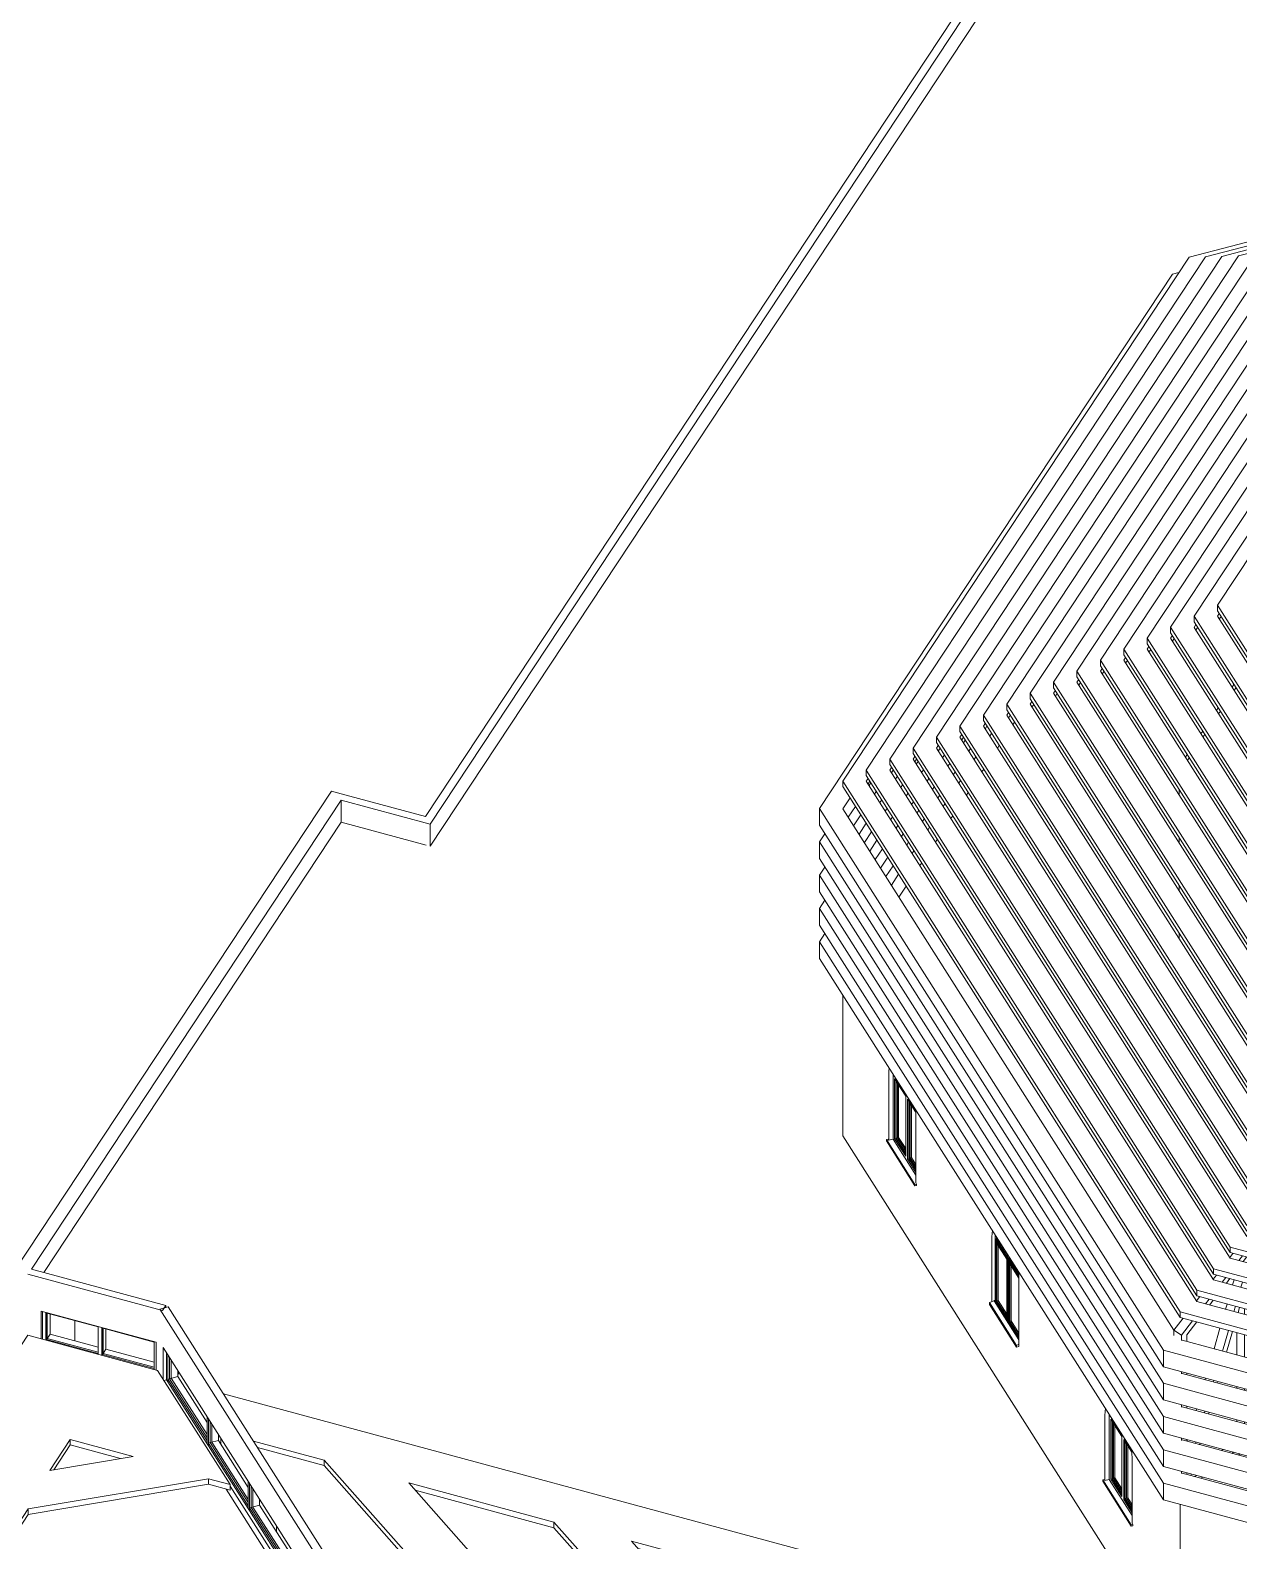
# Model space of a CAD drawing. Header units: millimetres. Extents: x -40531 to 31993, y -28732 to 45416.
# Drawn here: x -15798 to 964, y 6819 to 27770 of the extents above; entities that cross this region are included whole.
import ezdxf

# ---------------------------------------------------------------- set-up
doc = ezdxf.new("R2010")
doc.units = ezdxf.units.MM
for name, color, linetype, lineweight in [('A-FLOR', 192, 'Continuous', 9), ('A-GENM', 13, 'Continuous', 9), ('A-GLAZ', 151, 'Continuous', 9), ('A-GLAZ-CURT', 52, 'Continuous', 9), ('A-GLAZ-CWMG', 51, 'Continuous', 9), ('A-ROOF', 132, 'Continuous', 9), ('A-WALL', 113, 'Continuous', 9), ('I-WALL', 2, 'Continuous', 9)]:
    doc.layers.add(name, color=color, linetype=linetype, lineweight=lineweight)

# ---------------------------------------------------------------- blocks, each defined once
blk = doc.blocks.new('HOOR LIGHT - HOOR LIGHT-165948-3D Section')
at = {"layer": 'A-GENM'}
for p, q in [((11707, 27590), (274, 24622)), ((274, 24622), (-4528, 17357)), ((-4203, 17355), (-4178, 17393)), ((-4528, 17357), (150, 9994)), ((-4528, 17357), (-4528, 17280)), ((150, 9917), (-4528, 17280)), ((381, 10140), (-4203, 17355)), ((-4153, 17354), (-4178, 17316)), ((11502, 7137), (381, 10140)), ((150, 9994), (11500, 6930)), ((150, 9917), (150, 9994)), ((11500, 6853), (150, 9917))]:
    blk.add_line(p, q, dxfattribs=at)
blk = doc.blocks.new('HOOR LIGHT1 - HOOR LIGHT-166020-3D Section')
at = {"layer": 'A-GENM'}
for p, q in [((11705, 27536), (502, 24628)), ((502, 24628), (-4203, 17509)), ((-4203, 17509), (381, 10294)), ((-4203, 17509), (-4203, 17432)), ((381, 10217), (-4203, 17432)), ((-3878, 17508), (-3853, 17545)), ((612, 10439), (-3878, 17508)), ((-3828, 17506), (-3853, 17469)), ((381, 10294), (11502, 7291)), ((381, 10217), (381, 10294)), ((11504, 7498), (612, 10439)), ((11502, 7214), (381, 10217))]:
    blk.add_line(p, q, dxfattribs=at)
blk = doc.blocks.new('HOOR LIGHT2 - HOOR LIGHT-166050-3D Section')
at = {"layer": 'A-GENM'}
for p, q in [((11703, 27482), (730, 24634)), ((730, 24634), (-3878, 17662)), ((-3878, 17662), (612, 10593)), ((-3878, 17662), (-3878, 17585)), ((-3554, 17660), (-3529, 17698)), ((843, 10739), (-3554, 17660)), ((-3504, 17659), (-3529, 17621)), ((612, 10516), (-3878, 17585)), ((11507, 7860), (843, 10739)), ((612, 10593), (11504, 7652)), ((612, 10593), (612, 10516)), ((11504, 7575), (612, 10516))]:
    blk.add_line(p, q, dxfattribs=at)
blk = doc.blocks.new('HOOR LIGHT3 - HOOR LIGHT-166080-3D Section')
at = {"layer": 'A-GENM'}
for p, q in [((11701, 27428), (958, 24640)), ((958, 24640), (-3554, 17814)), ((-3554, 17814), (843, 10893)), ((-3554, 17814), (-3554, 17737)), ((-3229, 17812), (-3204, 17850)), ((1074, 11039), (-3229, 17812)), ((-3179, 17811), (-3204, 17773)), ((843, 10816), (-3554, 17737)), ((843, 10893), (11507, 8014)), ((843, 10893), (843, 10816)), ((11507, 7937), (843, 10816))]:
    blk.add_line(p, q, dxfattribs=at)
blk = doc.blocks.new('HOOR LIGHT4 - HOOR LIGHT-166110-3D Section')
at = {"layer": 'A-GENM'}
for p, q in [((1186, 24647), (-3229, 17966)), ((-3229, 17966), (1074, 11192)), ((-3229, 17889), (-3229, 17966)), ((1074, 11115), (-3229, 17889)), ((-2904, 17965), (-2879, 18002)), ((1306, 11338), (-2904, 17965)), ((-2854, 17963), (-2879, 17926))]:
    blk.add_line(p, q, dxfattribs=at)
blk = doc.blocks.new('HOOR LIGHT5 - HOOR LIGHT-166140-3D Section')
at = {"layer": 'A-GENM'}
for p, q in [((1414, 24653), (-2904, 18119)), ((-2904, 18119), (1306, 11492)), ((-2904, 18119), (-2904, 18042)), ((1306, 11415), (-2904, 18042)), ((-2579, 18117), (-2555, 18155)), ((1537, 11638), (-2579, 18117)), ((-2530, 18116), (-2555, 18078))]:
    blk.add_line(p, q, dxfattribs=at)
blk = doc.blocks.new('HOOR LIGHT6 - HOOR LIGHT-166170-3D Section')
at = {"layer": 'A-GENM'}
for p, q in [((1642, 24659), (-2579, 18271)), ((-2579, 18271), (1537, 11791)), ((-2579, 18271), (-2579, 18194)), ((-2255, 18270), (-2230, 18307)), ((1768, 11937), (-2255, 18270)), ((-2205, 18268), (-2230, 18230)), ((1537, 11715), (-2579, 18194))]:
    blk.add_line(p, q, dxfattribs=at)
blk = doc.blocks.new('HOOR LIGHT7 - HOOR LIGHT-166200-3D Section')
at = {"layer": 'A-GENM'}
for p, q in [((1870, 24665), (-2255, 18423)), ((-1930, 18422), (-1905, 18460)), ((-2255, 18423), (1768, 12091)), ((-2255, 18346), (-2255, 18423)), ((1768, 12014), (-2255, 18346)), ((1999, 12237), (-1930, 18422)), ((-1880, 18420), (-1905, 18383))]:
    blk.add_line(p, q, dxfattribs=at)
blk = doc.blocks.new('HOOR LIGHT8 - HOOR LIGHT-166230-3D Section')
at = {"layer": 'A-GENM'}
for p, q in [((2098, 24671), (-1930, 18576)), ((-1930, 18576), (1999, 12391)), ((-1930, 18499), (-1930, 18576)), ((1999, 12314), (-1930, 18499)), ((-1605, 18574), (-1580, 18612)), ((2230, 12536), (-1605, 18574)), ((-1555, 18573), (-1580, 18535))]:
    blk.add_line(p, q, dxfattribs=at)
blk = doc.blocks.new('HOOR LIGHT9 - HOOR LIGHT-166260-3D Section')
at = {"layer": 'A-GENM'}
for p, q in [((2326, 24677), (-1605, 18728)), ((-1605, 18728), (2230, 12690)), ((-1605, 18651), (-1605, 18728)), ((2230, 12613), (-1605, 18651)), ((-1281, 18727), (-1256, 18764)), ((2462, 12836), (-1281, 18727)), ((-1231, 18725), (-1256, 18687))]:
    blk.add_line(p, q, dxfattribs=at)
blk = doc.blocks.new('HOOR LIGHT10 - HOOR LIGHT-166290-3D Section')
at = {"layer": 'A-GENM'}
for p, q in [((2554, 24683), (-1281, 18880)), ((-1281, 18880), (2462, 12990)), ((-1281, 18804), (-1281, 18880)), ((-956, 18879), (-931, 18917)), ((2693, 13135), (-956, 18879)), ((-906, 18877), (-931, 18840)), ((2462, 12913), (-1281, 18804))]:
    blk.add_line(p, q, dxfattribs=at)
blk = doc.blocks.new('HOOR LIGHT11 - HOOR LIGHT-166320-3D Section')
at = {"layer": 'A-GENM'}
for p, q in [((2782, 24689), (-956, 19033)), ((-631, 19031), (-606, 19069)), ((-956, 19033), (2693, 13289)), ((-956, 18956), (-956, 19033)), ((2693, 13212), (-956, 18956)), ((2924, 13435), (-631, 19031)), ((-581, 19030), (-606, 18992))]:
    blk.add_line(p, q, dxfattribs=at)
blk = doc.blocks.new('HOOR LIGHT12 - HOOR LIGHT-166350-3D Section')
at = {"layer": 'A-GENM'}
for p, q in [((3010, 24695), (-631, 19185)), ((-631, 19185), (2924, 13589)), ((-631, 19108), (-631, 19185)), ((2924, 13512), (-631, 19108)), ((-306, 19184), (-282, 19221)), ((3155, 13734), (-306, 19184)), ((-257, 19182), (-282, 19144))]:
    blk.add_line(p, q, dxfattribs=at)
blk = doc.blocks.new('HOOR LIGHT13 - HOOR LIGHT-166380-3D Section')
at = {"layer": 'A-GENM'}
for p, q in [((3238, 24701), (-306, 19338)), ((-306, 19338), (3155, 13888)), ((-306, 19261), (-306, 19338)), ((18, 19336), (43, 19374)), ((3386, 14034), (18, 19336)), ((68, 19335), (43, 19297)), ((3155, 13811), (-306, 19261))]:
    blk.add_line(p, q, dxfattribs=at)
blk = doc.blocks.new('HOOR LIGHT14 - HOOR LIGHT-166410-3D Section')
at = {"layer": 'A-GENM'}
for p, q in [((3466, 24707), (18, 19490)), ((18, 19490), (3386, 14188)), ((18, 19413), (18, 19490)), ((343, 19488), (368, 19526)), ((3618, 14334), (343, 19488)), ((393, 19487), (368, 19449)), ((3386, 14111), (18, 19413))]:
    blk.add_line(p, q, dxfattribs=at)
blk = doc.blocks.new('HOOR LIGHT15 - HOOR LIGHT-166476-3D Section')
at = {"layer": 'A-GENM'}
for p, q in [((3694, 24713), (343, 19642)), ((343, 19642), (3618, 14487)), ((343, 19642), (343, 19565)), ((3618, 14410), (343, 19565)), ((668, 19641), (693, 19678)), ((3849, 14633), (668, 19641)), ((718, 19639), (693, 19602))]:
    blk.add_line(p, q, dxfattribs=at)
blk = doc.blocks.new('HOOR LIGHT16 - HOOR LIGHT-166506-3D Section')
at = {"layer": 'A-GENM'}
for p, q in [((3922, 24719), (668, 19795)), ((668, 19795), (3849, 14787)), ((668, 19718), (668, 19795)), ((3849, 14710), (668, 19718))]:
    blk.add_line(p, q, dxfattribs=at)
blk = doc.blocks.new('TRUESS4 - TRUESS-173663-3D Section')
at = {"layer": 'A-GENM'}
for p, q in [((4072, 14946), (4114, 15000)), ((4244, 14965), (4195, 14902)), ((4277, 14880), (4277, 14956)), ((3841, 14646), (3883, 14701)), ((4014, 14666), (3965, 14602)), ((4023, 14586), (4072, 14650)), ((4125, 14635), (4107, 14563)), ((4166, 14547), (4185, 14619)), ((4205, 14614), (4205, 14537)), ((4277, 14518), (4277, 14594)), ((3610, 14346), (3653, 14401)), ((3783, 14366), (3734, 14302)), ((3792, 14287), (3841, 14350)), ((3906, 14256), (3924, 14328)), ((4039, 14297), (4020, 14225)), ((4080, 14209), (4098, 14281)), ((4100, 14203), (4100, 14280)), ((4205, 14252), (4205, 14175)), ((3379, 14046), (3422, 14101)), ((3552, 14066), (3503, 14003)), ((3561, 13987), (3610, 14051)), ((4277, 14156), (4277, 14233)), ((3820, 13917), (3838, 13989)), ((3952, 13958), (3934, 13886)), ((3993, 13870), (4011, 13942)), ((4100, 13841), (4100, 13918)), ((4205, 13890), (4205, 13813)), ((4277, 13794), (4277, 13871)), ((3148, 13746), (3191, 13802)), ((3321, 13767), (3272, 13703)), ((3330, 13687), (3379, 13751)), ((3733, 13578), (3751, 13650)), ((3866, 13620), (3847, 13548)), ((2917, 13446), (2960, 13502)), ((3091, 13467), (3042, 13403)), ((3100, 13388), (3149, 13451)), ((3907, 13532), (3925, 13604)), ((4100, 13479), (4100, 13556)), ((4205, 13528), (4205, 13451)), ((4277, 13432), (4277, 13509)), ((2686, 13146), (2730, 13202)), ((3646, 13240), (3665, 13312)), ((3779, 13281), (3761, 13209)), ((3820, 13193), (3838, 13265)), ((2860, 13167), (2811, 13104)), ((2869, 13088), (2918, 13152)), ((4100, 13117), (4100, 13194)), ((4205, 13166), (4205, 13089)), ((4277, 13070), (4277, 13147)), ((2455, 12846), (2499, 12903)), ((2629, 12868), (2580, 12804)), ((2638, 12788), (2687, 12852)), ((2698, 12849), (2698, 12772)), ((2770, 12753), (2770, 12830)), ((3560, 12901), (3578, 12973)), ((3692, 12942), (3674, 12870)), ((3733, 12854), (3752, 12926)), ((4205, 12804), (4205, 12792)), ((2224, 12546), (2268, 12603)), ((3473, 12563), (3492, 12635)), ((3606, 12604), (3587, 12532)), ((3647, 12516), (3665, 12588)), ((2398, 12568), (2349, 12504)), ((2407, 12489), (2456, 12552)), ((2593, 12438), (2593, 12515)), ((2698, 12487), (2698, 12410)), ((2770, 12391), (2770, 12468)), ((1993, 12246), (2037, 12303)), ((2168, 12268), (2119, 12205)), ((2177, 12189), (2226, 12253)), ((2593, 12076), (2593, 12153)), ((3387, 12224), (3405, 12296)), ((3519, 12265), (3501, 12193)), ((1762, 11946), (1807, 12004)), ((1937, 11969), (1888, 11905)), ((1946, 11889), (1995, 11953)), ((2698, 12125), (2698, 12048)), ((2770, 12029), (2770, 12106)), ((3300, 11886), (3318, 11957)), ((2593, 11714), (2593, 11791)), ((2698, 11763), (2698, 11686)), ((2770, 11667), (2770, 11744)), ((3433, 11927), (3414, 11855)), ((3474, 11839), (3492, 11911)), ((1531, 11646), (1576, 11704)), ((1706, 11669), (1657, 11605)), ((1715, 11590), (1764, 11653)), ((3213, 11547), (3232, 11619)), ((3346, 11588), (3328, 11516)), ((3387, 11500), (3405, 11572)), ((1300, 11346), (1345, 11404)), ((1475, 11369), (1426, 11306)), ((1484, 11290), (1533, 11354)), ((2593, 11352), (2593, 11429)), ((2698, 11401), (2698, 11324)), ((2770, 11305), (2770, 11382)), ((1069, 11046), (1114, 11105)), ((3127, 11208), (3145, 11280)), ((3259, 11249), (3241, 11178)), ((3300, 11161), (3319, 11233)), ((1245, 11070), (1196, 11006)), ((1293, 11041), (1303, 11054)), ((1354, 10963), (1293, 11041)), ((2593, 10990), (2593, 11067)), ((2698, 11039), (2698, 10962)), ((2770, 10943), (2770, 11020)), ((3040, 10870), (3059, 10942)), ((3173, 10911), (3154, 10839)), ((3214, 10823), (3232, 10895)), ((838, 10747), (883, 10805)), ((1014, 10770), (965, 10706)), ((1023, 10691), (1072, 10754)), ((1111, 10744), (1091, 10672)), ((1263, 10626), (1263, 10703)), ((2593, 10628), (2593, 10705)), ((607, 10446), (653, 10505)), ((1493, 10564), (1417, 10661)), ((1481, 10644), (1557, 10546)), ((1712, 10504), (1636, 10602)), ((2698, 10677), (2698, 10600)), ((2770, 10581), (2770, 10658)), ((2954, 10531), (2972, 10603)), ((3086, 10572), (3068, 10500)), ((3127, 10484), (3146, 10556)), ((783, 10470), (734, 10407)), ((792, 10391), (841, 10455)), ((878, 10368), (898, 10439)), ((1014, 10408), (993, 10337)), ((1263, 10264), (1263, 10341)), ((2593, 10266), (2593, 10343)), ((2698, 10315), (2698, 10238)), ((2770, 10219), (2770, 10296)), ((376, 10146), (422, 10206)), ((552, 10171), (503, 10107)), ((561, 10091), (610, 10155)), ((780, 10032), (801, 10103)), ((916, 10072), (895, 10001)), ((1852, 10105), (1775, 10202)), ((1840, 10185), (1916, 10087)), ((2071, 10046), (1995, 10143)), ((2867, 10193), (2886, 10264)), ((3000, 10234), (2981, 10162)), ((3041, 10146), (3059, 10218)), ((65, 9742), (191, 9906)), ((322, 9871), (169, 9673)), ((241, 9675), (380, 9855)), ((954, 9985), (975, 10057)), ((1042, 10038), (1042, 9961)), ((1263, 9902), (1263, 9979)), ((2593, 9904), (2593, 9981)), ((2698, 9953), (2698, 9876)), ((2770, 9857), (2770, 9934)), ((2781, 9854), (2799, 9926)), ((2913, 9895), (2895, 9823)), ((2954, 9807), (2973, 9879)), ((65, 9665), (65, 9742)), ((65, 9742), (169, 9673)), ((169, 9673), (169, 9596)), ((241, 9585), (241, 9675)), ((620, 9483), (703, 9768)), ((819, 9737), (736, 9451)), ((794, 9436), (877, 9721)), ((938, 9397), (938, 9705)), ((1042, 9676), (1042, 9369)), ((2210, 9646), (2134, 9743)), ((2198, 9726), (2274, 9629)), ((2429, 9587), (2353, 9684)), ((3347, 9701), (3410, 9740)), ((3541, 9688), (3497, 9661)), ((1263, 9309), (1263, 9617)), ((2593, 9543), (2593, 9619)), ((2698, 9591), (2698, 9514)), ((2770, 9495), (2770, 9572)), ((2827, 9556), (2808, 9485)), ((2868, 9468), (2886, 9540)), ((2940, 9449), (3027, 9502)), ((3177, 9462), (3090, 9408)), ((3177, 9385), (3263, 9439)), ((2552, 9208), (2492, 9285)), ((2557, 9267), (2657, 9139)), ((169, 9165), (169, 9135)), ((241, 9124), (241, 9146)), ((496, 9055), (502, 9076)), ((617, 9044), (611, 9024)), ((670, 9008), (676, 9029)), ((2274, 9036), (2552, 9208)), ((2657, 9139), (2424, 8995)), ((2511, 8972), (2856, 9186)), ((2552, 9208), (2657, 9139)), ((938, 8935), (938, 8958)), ((1042, 8930), (1042, 8907)), ((1263, 8848), (1263, 8870)), ((169, 8704), (169, 8674)), ((241, 8662), (241, 8685)), ((372, 8627), (378, 8648)), ((493, 8617), (487, 8596)), ((545, 8580), (551, 8601)), ((1756, 8714), (1781, 8730)), ((1931, 8690), (1906, 8674)), ((1992, 8651), (2018, 8666)), ((938, 8474), (938, 8497)), ((1042, 8468), (1042, 8446)), ((1263, 8386), (1263, 8409)), ((169, 8243), (169, 8212)), ((241, 8201), (241, 8223)), ((247, 8199), (253, 8220)), ((369, 8189), (363, 8168)), ((421, 8152), (427, 8173)), ((1413, 8368), (1388, 8352)), ((1474, 8329), (1499, 8345)), ((719, 8072), (745, 8087)), ((895, 8047), (869, 8031)), ((956, 8008), (981, 8023)), ((169, 7781), (169, 7751)), ((241, 7750), (241, 7762)), ((244, 7761), (241, 7750)), ((297, 7724), (303, 7745)), ((376, 7725), (351, 7710)), ((437, 7686), (463, 7702))]:
    blk.add_line(p, q, dxfattribs=at)
blk = doc.blocks.new('Family2 - Family2-221174-3D Section')
at = {"layer": 'A-GENM'}
for p, q in [((-15831, 9669), (-20290, 2921)), ((-14032, 9183), (-15831, 9669)), ((-13025, 7598), (-14032, 9183)), ((-16712, 7950), (-16336, 8520)), ((-16336, 8443), (-16683, 7917)), ((-15980, 8423), (-16472, 7679)), ((-16336, 8520), (-15980, 8423)), ((-16336, 8443), (-16336, 8520)), ((-16023, 8358), (-16336, 8443)), ((-15527, 7795), (-15243, 8225)), ((-15243, 8225), (-14371, 7989)), ((-15243, 8148), (-15243, 8225)), ((-14371, 7989), (-15527, 7795)), ((-15243, 8148), (-15470, 7805)), ((-14547, 7960), (-15243, 8148)), ((-16472, 7679), (-16712, 7950)), ((-15825, 7260), (-13325, 7679)), ((-13325, 7603), (-15825, 7183)), ((-13325, 7679), (-13025, 7598)), ((-13325, 7603), (-13325, 7679)), ((-13025, 7521), (-13325, 7603)), ((-13025, 7521), (-13025, 7598)), ((-17329, 4985), (-15825, 7260)), ((-15825, 7183), (-17299, 4953)), ((-15825, 7183), (-15825, 7260)), ((-18223, 5029), (-18722, 4275)), ((-18695, 4950), (-18223, 5029)), ((-19078, 4371), (-18695, 4950)), ((-18695, 4873), (-19035, 4359)), ((-18695, 4873), (-18695, 4950)), ((-18280, 4942), (-18695, 4873)), ((-16038, 3577), (-17329, 4985)), ((-17923, 4086), (-17705, 4416)), ((-17705, 4416), (-17231, 3899)), ((-17705, 4339), (-17705, 4416)), ((-18722, 4275), (-19078, 4371)), ((-17705, 4339), (-17880, 4075)), ((-17325, 3925), (-17705, 4339)), ((-17231, 3899), (-17923, 4086)), ((-19838, 3221), (-19462, 3790)), ((-19462, 3790), (-19105, 3694)), ((-19462, 3713), (-19462, 3790)), ((-19462, 3713), (-19808, 3188)), ((-19105, 3694), (-19594, 2955)), ((-19149, 3629), (-19462, 3713)), ((-14386, 3131), (-16038, 3577)), ((-10591, 3767), (-14386, 3131)), ((-10296, 3303), (-10591, 3767)), ((-18653, 3066), (-18369, 3495)), ((-18369, 3418), (-18596, 3075)), ((-18369, 3495), (-17497, 3260)), ((-18369, 3418), (-18369, 3495)), ((-17672, 3230), (-18369, 3418)), ((-19594, 2955), (-19838, 3221)), ((-17497, 3260), (-18653, 3066)), ((-13211, 2814), (-10296, 3303)), ((-10296, 3226), (-13036, 2767)), ((-10296, 3226), (-10296, 3303)), ((-18767, 2562), (-16451, 2950)), ((-16451, 2950), (-14864, 2521)), ((-16451, 2873), (-16451, 2950)), ((-20067, 2570), (-19081, 2825)), ((-19081, 2748), (-20025, 2503)), ((-19081, 2825), (-18900, 2540)), ((-19081, 2748), (-19081, 2825)), ((-18937, 2521), (-19081, 2748)), ((-16451, 2873), (-18722, 2492)), ((-14864, 2445), (-16451, 2873)), ((-11236, 2281), (-13211, 2814)), ((-18900, 2540), (-18798, 2557)), ((-18900, 2530), (-18900, 2540)), ((-14864, 2521), (-12030, -679)), ((-14864, 2445), (-14864, 2521)), ((-9807, 2533), (-11236, 2281)), ((-9511, 2067), (-9807, 2533)), ((-12089, -689), (-14864, 2445)), ((-13689, 2204), (-11675, 1661)), ((-11252, -549), (-13689, 2204)), ((-11675, 1584), (-13600, 2103)), ((-10075, 1967), (-9511, 2067)), ((-9459, 1801), (-10075, 1967)), ((-9511, 1990), (-9903, 1921)), ((-9511, 1990), (-9511, 2067)), ((-9399, 1891), (-9459, 1801)), ((-8879, 1072), (-9399, 1891)), ((-11675, 1661), (-10459, 287)), ((-11675, 1584), (-11675, 1661)), ((-10488, 243), (-11675, 1584)), ((-10599, 1397), (-9811, 1184)), ((-10067, 797), (-10599, 1397)), ((-9854, 1119), (-10509, 1296)), ((-9811, 1184), (-10067, 797)), ((-9570, 235), (-9074, 986)), ((-9074, 909), (-9541, 202)), ((-9074, 986), (-8829, 919)), ((-9074, 909), (-9074, 986)), ((-8829, 842), (-9074, 909)), ((-10459, 287), (-10982, -504)), ((-9161, -227), (-9570, 235)), ((-8322, 110), (-8468, -111)), ((-8185, -105), (-8322, 110)), ((-8468, -111), (-9161, -227)), ((-10982, -504), (-11252, -549)), ((-12030, -679), (-16257, -1388)), ((-11443, -838), (-10622, -700)), ((-11361, -930), (-11443, -838)), ((-10622, -700), (-10653, -746)), ((-11049, -849), (-11384, -905)), ((-15962, -1852), (-13008, -1357)), ((-13845, -1574), (-15918, -1922))]:
    blk.add_line(p, q, dxfattribs=at)
blk = doc.blocks.new('roof 3 - roof 3-224801-3D Section')
at = {"layer": 'A-GENM'}
for p, q in [((53, 5301), (-13118, 8858)), ((-12703, 8203), (-11723, 7939)), ((-11723, 7862), (-12644, 8111)), ((-11723, 7939), (-8889, 4738)), ((-11723, 7862), (-11723, 7939)), ((-8948, 4728), (-11723, 7862)), ((-10548, 7622), (-8534, 7078)), ((-8111, 4868), (-10548, 7622)), ((-8534, 7001), (-10459, 7521)), ((-8534, 7078), (-7318, 5704)), ((-8534, 7001), (-8534, 7078)), ((-7347, 5660), (-8534, 7001)), ((-7458, 6815), (-6670, 6602)), ((-6926, 6214), (-7458, 6815)), ((-6713, 6537), (-7368, 6713)), ((-6670, 6602), (-6926, 6214)), ((-6429, 5653), (-5933, 6403)), ((-5933, 6326), (-6400, 5620)), ((-5933, 6403), (-4804, 6098)), ((-5933, 6403), (-5933, 6326)), ((-4847, 6033), (-5933, 6326)), ((-4804, 6098), (-5327, 5306)), ((-7318, 5704), (-7841, 4914)), ((-6020, 5190), (-6429, 5653)), ((-4165, 5397), (-4024, 5610)), ((-4024, 5533), (-4136, 5364)), ((-4024, 5610), (-1323, 4881)), ((-4024, 5533), (-4024, 5610)), ((-1323, 4804), (-4024, 5533)), ((-5327, 5306), (-6020, 5190)), ((-2902, 4019), (-4165, 5397)), ((-1323, 4881), (87, 5247)), ((87, 5170), (-1323, 4804)), ((-7841, 4914), (-8111, 4868)), ((-1323, 4804), (-1323, 4881)), ((-8889, 4738), (-10346, 4494)), ((-8302, 4579), (-7482, 4717)), ((-7539, 4631), (-8243, 4513)), ((-7482, 4717), (-7884, 4108)), ((-7122, 4520), (-6380, 4645)), ((-6380, 4645), (-6059, 4282)), ((-6380, 4568), (-6380, 4645)), ((-5996, 2627), (-4553, 4809)), ((-4553, 4732), (-5938, 2637)), ((-4553, 4809), (-3290, 3432)), ((-4553, 4732), (-4553, 4809)), ((-3320, 3387), (-4553, 4732)), ((-7884, 4108), (-8302, 4579)), ((-7411, 4078), (-7122, 4520)), ((-7122, 4443), (-7382, 4045)), ((-6380, 4568), (-7122, 4443)), ((-7122, 4443), (-7122, 4520)), ((-6088, 4238), (-6380, 4568)), ((-10051, 4029), (-8493, 4291)), ((-8493, 4214), (-10007, 3960)), ((-8493, 4291), (-8355, 4135)), ((-8493, 4214), (-8493, 4291)), ((-8385, 4091), (-8493, 4214)), ((-6059, 4282), (-6360, 3826)), ((-8355, 4135), (-8850, 3387)), ((-7076, 3700), (-7411, 4078)), ((-6360, 3826), (-7076, 3700)), ((-8850, 3387), (-9567, 3267)), ((-8613, 2265), (-8119, 3012)), ((-8119, 2935), (-8570, 2253)), ((-8119, 3012), (-7433, 3127)), ((-7433, 3050), (-8119, 2935)), ((-8119, 3012), (-8119, 2935)), ((-7433, 3127), (-7080, 2738)), ((-7433, 3050), (-7433, 3127)), ((-7109, 2693), (-7433, 3050)), ((-9268, 2796), (-9237, 2801)), ((-9237, 2801), (-9254, 2775)), ((-7080, 2738), (-7420, 2223)), ((-5622, 2690), (-5996, 2627)), ((-7950, 2085), (-8613, 2265))]:
    blk.add_line(p, q, dxfattribs=at)
blk = doc.blocks.new('System Panel - Glazed-229370-3D Section')
at = {"layer": 'A-GLAZ-CURT'}
for p, q in [((-9874, 3078), (-9874, 2781)), ((-9850, 2787), (-9850, 3041)), ((-9874, 2781), (-9850, 2787)), ((-9874, 2781), (-9344, 1948)), ((-9344, 1991), (-9850, 2787))]:
    blk.add_line(p, q, dxfattribs=at)
blk = doc.blocks.new('System Panel - Glazed-V8-3D Section')
at = {"layer": 'A-GLAZ-CURT'}
for p, q in [((-13866, 9363), (-13866, 9067)), ((-13843, 9073), (-13843, 9326)), ((-13866, 9067), (-13843, 9073)), ((-13866, 9067), (-13346, 8248)), ((-13346, 8291), (-13843, 9073))]:
    blk.add_line(p, q, dxfattribs=at)
blk = doc.blocks.new('Rectangular Mullion - 50 x 150mm-229368-3D Section')
at = {"layer": 'A-GLAZ-CWMG'}
for p, q in [((-9897, 2775), (-9874, 2781)), ((-9897, 2737), (-9897, 2775)), ((-9897, 2775), (-9344, 1905)), ((-9897, 2737), (-9344, 1866)), ((-9874, 2781), (-9758, 2811)), ((-9758, 2811), (-9344, 2160)), ((-9344, 1905), (-9344, 1866))]:
    blk.add_line(p, q, dxfattribs=at)
blk = doc.blocks.new('Rectangular Mullion - 50 x 150mm-V9-3D Section')
at = {"layer": 'A-GLAZ-CWMG'}
for p, q in [((-13890, 9060), (-13866, 9067)), ((-13890, 9022), (-13890, 9060)), ((-13890, 9060), (-13346, 8205)), ((-13890, 9022), (-13346, 8166)), ((-13866, 9067), (-13751, 9096)), ((-13751, 9096), (-13346, 8460)), ((-13346, 8205), (-13346, 8166))]:
    blk.add_line(p, q, dxfattribs=at)
blk = doc.blocks.new('Rectangular Mullion - 50 x 150mm-229363-3D Section')
at = {"layer": 'A-GLAZ-CWMG'}
for p, q in [((-13909, 9430), (-13909, 9052)), ((-13890, 9400), (-13890, 9022)), ((-13890, 9022), (-13909, 9052)), ((-13751, 9181), (-13751, 9096))]:
    blk.add_line(p, q, dxfattribs=at)
blk = doc.blocks.new('Rectangular Mullion - 50 x 150mm-229360-3D Section')
at = {"layer": 'A-GLAZ-CWMG'}
for p, q in [((-9344, 2244), (-9344, 1866)), ((-9325, 2215), (-9325, 1837)), ((-9186, 1996), (-9186, 1911)), ((-9325, 1837), (-9344, 1866))]:
    blk.add_line(p, q, dxfattribs=at)
blk = doc.blocks.new('System Panel - Glazed-229500-3D Section')
at = {"layer": 'A-GLAZ-CURT'}
for p, q in [((-14798, 9770), (-14798, 9403)), ((-14788, 9418), (-14788, 9767)), ((-14798, 9403), (-14788, 9418)), ((-14798, 9403), (-14080, 9209)), ((-14080, 9227), (-14788, 9418))]:
    blk.add_line(p, q, dxfattribs=at)
blk = doc.blocks.new('Rectangular Mullion - 50 x 150mm-229498-3D Section')
at = {"layer": 'A-GLAZ-CWMG'}
for p, q in [((-15581, 9982), (-15581, 9986)), ((-14854, 9785), (-15581, 9982)), ((-14854, 9790), (-14854, 9785))]:
    blk.add_line(p, q, dxfattribs=at)
blk = doc.blocks.new('Rectangular Mullion - 50 x 150mm-229499-3D Section')
at = {"layer": 'A-GLAZ-CWMG'}
for p, q in [((-14798, 9403), (-14749, 9476)), ((-14749, 9476), (-14080, 9296)), ((-14805, 9392), (-14798, 9403))]:
    blk.add_line(p, q, dxfattribs=at)
blk = doc.blocks.new('Rectangular Mullion - 50 x 150mm-V10-3D Section')
at = {"layer": 'A-GLAZ-CWMG'}
for p, q in [((-15627, 9998), (-15627, 9614)), ((-15581, 9986), (-15581, 9601)), ((-15523, 9966), (-15523, 9685))]:
    blk.add_line(p, q, dxfattribs=at)
blk = doc.blocks.new('Rectangular Mullion - 50 x 150mm-229364-3D Section')
at = {"layer": 'A-GLAZ-CWMG'}
blk.add_line((-14080, 9196), (-14080, 9581), dxfattribs=at)
blk = doc.blocks.new('Rectangular Mullion - 50 x 150mm-V11-3D Section')
at = {"layer": 'A-GLAZ-CWMG'}
for p, q in [((-14854, 9790), (-14854, 9405)), ((-14807, 9777), (-14807, 9393)), ((-14749, 9757), (-14749, 9476))]:
    blk.add_line(p, q, dxfattribs=at)
blk = doc.blocks.new('Arched _2_ - Arched _2_ 2-252812-3D Section')
at = {"layer": 'A-GLAZ'}
for p, q in [((-3831, 13290), (-3831, 12390)), ((-3809, 12393), (-3809, 13225)), ((-3809, 13225), (-3656, 12984)), ((-3792, 13199), (-3792, 12397)), ((-3789, 13193), (-3789, 12405)), ((-3771, 12410), (-3771, 13166)), ((-3755, 12414), (-3755, 13140)), ((-3656, 12984), (-3656, 12152)), ((-3631, 12113), (-3631, 12945)), ((-3631, 12945), (-3519, 12768)), ((-3614, 12918), (-3614, 12117)), ((-3610, 12911), (-3610, 12124)), ((-3593, 12129), (-3593, 12884)), ((-3576, 12133), (-3576, 12859)), ((-3900, 12389), (-3923, 12383)), ((-3923, 12383), (-3528, 11761)), ((-3923, 12364), (-3923, 12383)), ((-3528, 11742), (-3923, 12364)), ((-3891, 12374), (-3900, 12389)), ((-3831, 12390), (-3891, 12374)), ((-3515, 11891), (-3831, 12390)), ((-3809, 12393), (-3792, 12397)), ((-3656, 12152), (-3809, 12393)), ((-3792, 12397), (-3656, 12182)), ((-3789, 12405), (-3771, 12410)), ((-3789, 12405), (-3656, 12196)), ((-3771, 12410), (-3755, 12414)), ((-3656, 12228), (-3771, 12410)), ((-3656, 12258), (-3755, 12414)), ((-3614, 12117), (-3631, 12113)), ((-3515, 11929), (-3631, 12113)), ((-3614, 12117), (-3515, 11960)), ((-3610, 12124), (-3593, 12129)), ((-3610, 12124), (-3515, 11974)), ((-3593, 12129), (-3576, 12133)), ((-3515, 12006), (-3593, 12129)), ((-3515, 12036), (-3576, 12133)), ((-3528, 11761), (-3505, 11767)), ((-3528, 11761), (-3528, 11742)), ((-3505, 11748), (-3528, 11742)), ((-3505, 11767), (-3515, 11782)), ((-3505, 11767), (-3505, 11748))]:
    blk.add_line(p, q, dxfattribs=at)
blk = doc.blocks.new('Arched _2_ - Arched _2_ 2-V32-3D Section')
at = {"layer": 'A-GLAZ'}
for p, q in [((-2415, 11060), (-2415, 11040)), ((-2415, 11040), (-2415, 10156)), ((-2410, 10993), (-2409, 11009)), ((-2410, 10139), (-2410, 10993)), ((-2243, 10730), (-2410, 10993)), ((-2409, 11009), (-2404, 11010)), ((-2409, 11009), (-2234, 10734)), ((-2229, 10735), (-2404, 11010)), ((-2390, 10941), (-2402, 10963)), ((-2402, 10963), (-2402, 10143)), ((-2252, 10726), (-2402, 10963)), ((-2400, 11035), (-2400, 11036)), ((-2092, 10551), (-2400, 11035)), ((-2390, 10941), (-2390, 10147)), ((-2253, 10725), (-2390, 10941)), ((-2374, 10151), (-2374, 10915)), ((-2252, 10726), (-2253, 10725)), ((-2253, 9931), (-2253, 10725)), ((-2252, 9906), (-2252, 10726)), ((-2234, 10734), (-2243, 10730)), ((-2243, 10730), (-2243, 9876)), ((-2229, 10735), (-2234, 10734)), ((-2234, 10734), (-2234, 9863)), ((-2232, 10712), (-2230, 10728)), ((-2232, 9858), (-2232, 10712)), ((-2087, 10484), (-2232, 10712)), ((-2230, 10728), (-2225, 10729)), ((-2230, 10728), (-2088, 10503)), ((-2229, 10728), (-2229, 10735)), ((-2089, 10515), (-2225, 10729)), ((-2211, 10660), (-2223, 10682)), ((-2223, 10682), (-2223, 9861)), ((-2086, 10466), (-2223, 10682)), ((-2211, 10660), (-2211, 9866)), ((-2086, 10462), (-2211, 10660)), ((-2195, 9870), (-2195, 10634)), ((-2496, 10122), (-2429, 10149)), ((-2496, 10096), (-2496, 10122)), ((-2120, 9529), (-2496, 10122)), ((-2120, 9503), (-2496, 10096)), ((-2429, 10152), (-2415, 10156)), ((-2429, 10149), (-2429, 10152)), ((-2085, 9611), (-2429, 10152)), ((-2085, 9608), (-2429, 10149)), ((-2415, 10156), (-2410, 10149)), ((-2243, 9876), (-2410, 10139)), ((-2390, 10147), (-2402, 10143)), ((-2402, 10143), (-2252, 9906)), ((-2374, 10151), (-2390, 10147)), ((-2390, 10147), (-2253, 9931)), ((-2253, 9961), (-2374, 10151)), ((-2253, 9931), (-2252, 9906)), ((-2243, 9876), (-2234, 9863)), ((-2234, 9863), (-2231, 9864)), ((-2085, 9627), (-2232, 9858)), ((-2211, 9866), (-2223, 9861)), ((-2223, 9861), (-2085, 9644)), ((-2195, 9870), (-2211, 9866)), ((-2211, 9866), (-2085, 9667)), ((-2085, 9697), (-2195, 9870)), ((-2085, 9544), (-2120, 9529)), ((-2120, 9529), (-2120, 9503)), ((-2120, 9503), (-2085, 9513))]:
    blk.add_line(p, q, dxfattribs=at)
blk = doc.blocks.new('POLYGON HOORNO1 - POLYGON HOORNO-266158-3D Section')
at = {"layer": 'A-ROOF'}
for p, q in [((-2466, 18015), (-2491, 17978)), ((-2780, 17770), (-2756, 17808)), ((-2681, 17690), (-2706, 17653)), ((-2995, 17445), (-2970, 17483)), ((-2896, 17365), (-2921, 17327)), ((-3210, 17120), (-3185, 17157)), ((-3111, 17040), (-3136, 17002)), ((-3425, 16795), (-3400, 16832)), ((-3326, 16715), (-3351, 16677)), ((-3640, 16469), (-3615, 16507)), ((-3541, 16389), (-3565, 16352)), ((-3930, 16031), (-3830, 16182)), ((-3755, 16064), (-3855, 15913)), ((-4778, 15241), (-4852, 15128)), ((-4852, 15128), (-82, 7618)), ((-4852, 14897), (-4852, 15128)), ((-82, 7387), (-4852, 14897)), ((11286, 4757), (178, 7756)), ((-82, 7618), (11498, 4492)), ((-82, 7387), (-82, 7618)), ((11498, 4261), (-82, 7387))]:
    blk.add_line(p, q, dxfattribs=at)
blk = doc.blocks.new('POLYGON HOORNO2 - POLYGON HOORNO-266412-3D Section')
at = {"layer": 'A-ROOF'}
for p, q in [((-2830, 17925), (-2855, 17888)), ((-3145, 17680), (-3120, 17718)), ((-3045, 17600), (-3070, 17563)), ((-3360, 17355), (-3335, 17393)), ((-3260, 17275), (-3285, 17237)), ((-3575, 17030), (-3550, 17068)), ((-3475, 16950), (-3500, 16912)), ((-3790, 16705), (-3765, 16742)), ((-3690, 16625), (-3715, 16587)), ((-4079, 16266), (-3980, 16417)), ((-3905, 16300), (-4005, 16149)), ((-4778, 15702), (-4852, 15589)), ((-4852, 15589), (-82, 8080)), ((-4852, 15359), (-4852, 15589)), ((-82, 7849), (-4852, 15359)), ((11286, 5219), (178, 8218)), ((-82, 8080), (11498, 4953)), ((-82, 7849), (-82, 8080)), ((11498, 4722), (-82, 7849))]:
    blk.add_line(p, q, dxfattribs=at)
blk = doc.blocks.new('POLYGON HOORNO3 - POLYGON HOORNO-266474-3D Section')
at = {"layer": 'A-ROOF'}
for p, q in [((-3509, 17590), (-3484, 17628)), ((-3410, 17510), (-3435, 17473)), ((-3724, 17265), (-3699, 17303)), ((-3625, 17185), (-3649, 17148)), ((-3939, 16940), (-3914, 16978)), ((-3839, 16860), (-3864, 16822)), ((-4229, 16502), (-4129, 16652)), ((-4054, 16535), (-4154, 16384)), ((-4778, 16164), (-4852, 16051)), ((-4852, 16051), (-82, 8541)), ((-4852, 15820), (-4852, 16051)), ((-82, 8310), (-4852, 15820)), ((11286, 5680), (178, 8679)), ((-82, 8541), (11498, 5415)), ((-82, 8310), (-82, 8541)), ((11498, 5184), (-82, 8310))]:
    blk.add_line(p, q, dxfattribs=at)
blk = doc.blocks.new('POLYGON HOORNO4 - POLYGON HOORNO-266536-3D Section')
at = {"layer": 'A-ROOF'}
for p, q in [((-3774, 17420), (-3799, 17383)), ((-4089, 17175), (-4064, 17213)), ((-3989, 17095), (-4014, 17058)), ((-4378, 16737), (-4279, 16888)), ((-4204, 16770), (-4303, 16619)), ((-4778, 16625), (-4852, 16512)), ((-4852, 16512), (-82, 9003)), ((-4852, 16282), (-4852, 16512)), ((-82, 8772), (-4852, 16282)), ((11286, 6141), (178, 9140)), ((-82, 9003), (11498, 5876)), ((-82, 8772), (-82, 9003)), ((11498, 5645), (-82, 8772))]:
    blk.add_line(p, q, dxfattribs=at)
blk = doc.blocks.new('POLYGON HOORNO5 - POLYGON HOORNO-266598-3D Section')
at = {"layer": 'A-ROOF'}
for p, q in [((46, 24386), (-4852, 16974)), ((133, 24408), (46, 24386)), ((-4138, 17331), (-4163, 17293)), ((-4852, 16974), (-82, 9464)), ((-4852, 16743), (-4852, 16974)), ((-4528, 16972), (-4428, 17123)), ((65, 9742), (-4528, 16972)), ((-4353, 17005), (-4453, 16855)), ((-82, 9233), (-4852, 16743)), ((-82, 9464), (11498, 6338)), ((-82, 9233), (-82, 9464)), ((11286, 6603), (178, 9602)), ((11498, 6107), (-82, 9233))]:
    blk.add_line(p, q, dxfattribs=at)

msp = doc.modelspace()

# ---------------------------------------------------------------- linework, layer by layer
at = {"layer": 'A-FLOR'}
for p, q in [((924, 18651), (899, 18613)), ((708, 18327), (683, 18289)), ((492, 18003), (467, 17966)), ((276, 17680), (251, 17642)), ((-11484, 16785), (-15610, 10541)), ((-6, 5317), (-4528, 12435)), ((-10603, 3765), (-13025, 7577))]:
    msp.add_line(p, q, dxfattribs=at)
at = {"layer": 'A-WALL'}
for p, q in [((-2145, 18173), (-2169, 18135)), ((-2491, 17978), (-2466, 18015)), ((-2360, 17848), (-2384, 17810)), ((-2706, 17653), (-2681, 17690)), ((-2574, 17523), (-2599, 17485)), ((-16006, 10579), (-11620, 17215)), ((-11435, 17165), (-11620, 17215)), ((-2921, 17327), (-2896, 17365)), ((-2789, 17198), (-2814, 17160)), ((-11484, 17092), (-15782, 10588)), ((-3136, 17002), (-3111, 17040)), ((-3004, 16872), (-3029, 16835)), ((-3351, 16677), (-3326, 16715)), ((-3565, 16352), (-3541, 16389)), ((-3219, 16547), (-3244, 16509)), ((-3434, 16222), (-3459, 16184)), ((-3855, 15913), (-3755, 16064)), ((-3649, 15897), (-3749, 15746)), ((-4528, 14386), (-4528, 12435)), ((-3891, 12374), (-3891, 13278)), ((-3515, 12686), (-3515, 11782)), ((-2461, 10136), (-2461, 11028)), ((-2085, 10435), (-2085, 9513)), ((-15179, 9873), (-15179, 9593)), ((-13733, 9153), (-13751, 9125)), ((-892, 7654), (-892, 8558)), ((-13153, 8239), (-13153, 8155)), ((-516, 7966), (-516, 7062)), ((-10678, 3753), (-13081, 7537)), ((150, 4995), (150, 7325)), ((-12381, 6941), (-12381, 7025))]:
    msp.add_line(p, q, dxfattribs=at)
for points in [[(-3891, 13278, 0), (-3888, 13335, 0), (-3884, 13372, 0)], [(-3522, 12803, 0), (-3517, 12750, 0), (-3515, 12686, 0)], [(-2461, 11028, 0), (-2459, 11084, 0), (-2454, 11122, 0)], [(-2092, 10553, 0), (-2087, 10499, 0), (-2085, 10435, 0)], [(-892, 8558, 0), (-890, 8614, 0), (-885, 8652, 0)], [(-523, 8083, 0), (-518, 8029, 0), (-516, 7966, 0)]]:
    msp.add_polyline3d(points, dxfattribs=at)
at = {"layer": 'I-WALL'}
for p, q in [((-10318, 16864), (3567, 37872)), ((3633, 37769), (-10252, 16760)), ((-10252, 16452), (3633, 37461)), ((871, 18657), (896, 18695)), ((655, 18333), (680, 18371)), ((439, 18010), (464, 18047)), ((223, 17686), (248, 17724)), ((137, 17159), (137, 17236)), ((-10252, 16760), (-11484, 17092)), ((-11484, 17092), (-11484, 16785)), ((-11435, 17165), (-10318, 16864)), ((-11484, 16785), (-10309, 16468)), ((-10252, 16452), (-10252, 16760)), ((137, 16495), (137, 16572)), ((137, 15832), (137, 15909)), ((137, 15168), (137, 15245)), ((-13965, 10011), (-15831, 10515)), ((-15782, 10588), (-13917, 10084)), ((-13884, 10063), (-13999, 10033)), ((-13965, 10011), (-13917, 10084)), ((-13917, 10084), (-13917, 10054)), ((-13884, 10063), (-8656, 1833)), ((-15646, 9619), (-15646, 10004)), ((-15646, 10004), (-14053, 9573)), ((-8771, 1803), (-13999, 10033)), ((-14053, 9573), (-14053, 9189)), ((-13954, 9061), (-13954, 9501)), ((-13954, 9501), (-8879, 1512)), ((-13909, 9052), (-13943, 9043))]:
    msp.add_line(p, q, dxfattribs=at)

# ---------------------------------------------------------------- block references
at = {"layer": 'A-GENM'}
for name in ['HOOR LIGHT - HOOR LIGHT-165948-3D Section', 'HOOR LIGHT1 - HOOR LIGHT-166020-3D Section', 'HOOR LIGHT2 - HOOR LIGHT-166050-3D Section', 'HOOR LIGHT3 - HOOR LIGHT-166080-3D Section', 'HOOR LIGHT4 - HOOR LIGHT-166110-3D Section', 'HOOR LIGHT5 - HOOR LIGHT-166140-3D Section', 'HOOR LIGHT6 - HOOR LIGHT-166170-3D Section', 'HOOR LIGHT7 - HOOR LIGHT-166200-3D Section', 'HOOR LIGHT8 - HOOR LIGHT-166230-3D Section', 'HOOR LIGHT9 - HOOR LIGHT-166260-3D Section', 'HOOR LIGHT10 - HOOR LIGHT-166290-3D Section', 'HOOR LIGHT11 - HOOR LIGHT-166320-3D Section', 'HOOR LIGHT12 - HOOR LIGHT-166350-3D Section', 'HOOR LIGHT13 - HOOR LIGHT-166380-3D Section', 'HOOR LIGHT14 - HOOR LIGHT-166410-3D Section', 'HOOR LIGHT15 - HOOR LIGHT-166476-3D Section', 'HOOR LIGHT16 - HOOR LIGHT-166506-3D Section', 'TRUESS4 - TRUESS-173663-3D Section', 'Family2 - Family2-221174-3D Section', 'roof 3 - roof 3-224801-3D Section']:
    msp.add_blockref(name, (0, 0), dxfattribs=at)
at = {"layer": 'A-GLAZ'}
for name, p in [('Arched _2_ - Arched _2_ 2-252812-3D Section', (0, 0)), ('Arched _2_ - Arched _2_ 2-V32-3D Section', (0, 0)), ('Arched _2_ - Arched _2_ 2-252812-3D Section', (2999, -4720))]:
    msp.add_blockref(name, p, dxfattribs=at)
at = {"layer": 'A-GLAZ-CURT'}
for name, p in [('System Panel - Glazed-229500-3D Section', (-774, 209)), ('System Panel - Glazed-229500-3D Section', (0, 0)), ('System Panel - Glazed-V8-3D Section', (0, 0)), ('System Panel - Glazed-229370-3D Section', (-3430, 5400)), ('System Panel - Glazed-229370-3D Section', (-2859, 4500))]:
    msp.add_blockref(name, p, dxfattribs=at)
at = {"layer": 'A-GLAZ-CWMG'}
for name, p in [('Rectangular Mullion - 50 x 150mm-V10-3D Section', (0, 0)), ('Rectangular Mullion - 50 x 150mm-229498-3D Section', (0, 0)), ('Rectangular Mullion - 50 x 150mm-229499-3D Section', (-774, 209)), ('Rectangular Mullion - 50 x 150mm-V11-3D Section', (0, 0)), ('Rectangular Mullion - 50 x 150mm-229498-3D Section', (774, -209)), ('Rectangular Mullion - 50 x 150mm-229499-3D Section', (0, 0)), ('Rectangular Mullion - 50 x 150mm-229364-3D Section', (0, 0)), ('Rectangular Mullion - 50 x 150mm-229363-3D Section', (0, 0)), ('Rectangular Mullion - 50 x 150mm-V9-3D Section', (0, 0)), ('Rectangular Mullion - 50 x 150mm-229360-3D Section', (-4002, 6300)), ('Rectangular Mullion - 50 x 150mm-229368-3D Section', (-3430, 5400)), ('Rectangular Mullion - 50 x 150mm-229360-3D Section', (-3430, 5400)), ('Rectangular Mullion - 50 x 150mm-229368-3D Section', (-2859, 4500))]:
    msp.add_blockref(name, p, dxfattribs=at)
at = {"layer": 'A-ROOF'}
for name in ['POLYGON HOORNO3 - POLYGON HOORNO-266474-3D Section', 'POLYGON HOORNO2 - POLYGON HOORNO-266412-3D Section', 'POLYGON HOORNO1 - POLYGON HOORNO-266158-3D Section', 'POLYGON HOORNO5 - POLYGON HOORNO-266598-3D Section', 'POLYGON HOORNO4 - POLYGON HOORNO-266536-3D Section']:
    msp.add_blockref(name, (0, 0), dxfattribs=at)

doc.saveas('drawing.dxf')
